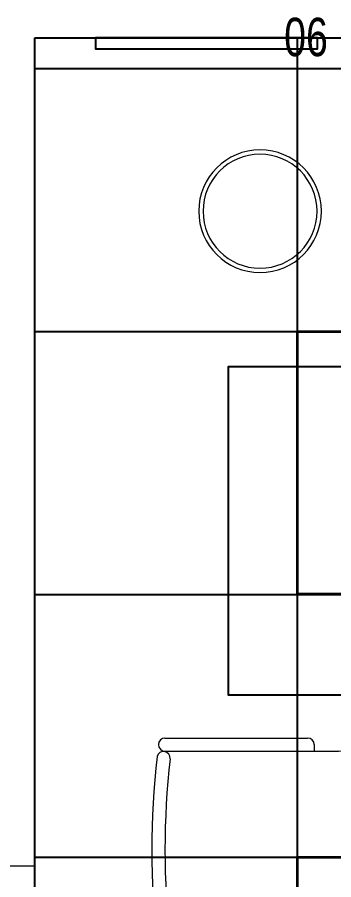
# Model space of a CAD drawing. Extents: x -12260 to 57327, y -29287 to 19916.
# Drawn here: x 35336 to 36059, y 339 to 2307 of the extents above; entities that cross this region are included whole.
import ezdxf
from ezdxf.enums import TextEntityAlignment as Align

# ---------------------------------------------------------------- set-up
doc = ezdxf.new("R2010")
doc.units = 0
doc.header["$LTSCALE"] = 0.25
doc.linetypes.add('DASHDOT', pattern=[25.4, 12.7, -6.35, 0, -6.35])
for name, color, linetype, lineweight in [('01-First Floor$0$72_EGR_EQP_TAG', 142, 'Continuous', 5), ('01-First Floor$0$LOADING', 253, 'Continuous', 5), ('01-First Floor$0$Walls', 251, 'Continuous', 5), ('E-LITE-CIRC-NUMB', 6, 'Continuous', 25), ('E-LITE-CLNG', 150, 'Continuous', 35), ('E-LITE-CLNG-CNDT', 6, 'DASHDOT', 35), ('E-LITE-CTRL', 6, 'Continuous', 25), ('E-LITE-IDEN', 6, 'Continuous', 25)]:
    doc.layers.add(name, color=color, linetype=linetype, lineweight=lineweight)
doc.layers.add('01-First Floor$0$FALSE CEILING', color=251, linetype='Continuous')
doc.layers.add('01-First Floor$0$TME-NON MEDICAL FURNITURE', color=242, linetype='Continuous')
doc.styles.add('01-First Floor$0$X3G_ENTITY_257CFD', font='swisscl.ttf', dxfattribs={"height": 200})
doc.styles.add('DC_SIMPLEX', font='SIMPLEX.shx', dxfattribs={"width": 0.7})

# ---------------------------------------------------------------- blocks, each defined once
blk = doc.blocks.new('01-First Floor$0$WM00001-P')
at = {"layer": '01-First Floor$0$LOADING'}
for radius in [0.14, 0.13]:
    blk.add_circle((0, 0), radius, dxfattribs=at)
blk = doc.blocks.new('01-First Floor$0$GF21016-P')
at = {"layer": '01-First Floor$0$LOADING', "extrusion": (-1.24384e-09, -1.20261e-09, -1)}
for p, q in [((0.0128, 0.0179), (0.0128, 0.4136)), ((0.4628, 0.0179), (0.4628, 0.4136)), ((-0.0022, 0.3585), (0.0128, 0.3585)), ((0.4778, 0.3585), (0.4628, 0.3585)), ((-0.0172, 0.0179), (-0.0172, 0.3435)), ((0.4928, 0.0179), (0.4928, 0.3435)), ((0.4778, 0.0029), (0.4778, 0.0029))]:
    blk.add_line(p, q, dxfattribs=at)
for centre, radius, start, end in [((-0.2378, -0.5362), 1.0036, 78.7568, 101.2432), ((-0.0478, 0.4136), 0.035, 0, 80.6557), ((-0.4278, 0.4136), 0.035, 99.3443, 180), ((0.0022, 0.3435), 0.015, 0, 90), ((-0.4778, 0.3435), 0.015, 90, 180), ((-0.0284, 0.0145), 0.015, 284.3864, 95.5209), ((-0.2378, 1.8928), 1.8749, 263.6341, 276.3659), ((-0.4471, 0.0145), 0.015, 84.4791, 255.6136), ((0.0022, 0.0179), 0.015, 270, 0), ((0.0022, 0.0179), 0.015, 180, 270), ((-0.2378, 1.8734), 1.8855, 263.5119, 276.4881), ((-0.4778, 0.0179), 0.015, 270, 0), ((-0.4778, 0.0179), 0.015, 180, 270)]:
    blk.add_arc(centre, radius, start, end, dxfattribs=at)
blk = doc.blocks.new('01-First Floor')
at = {"layer": '01-First Floor$0$FALSE CEILING', "linetype": 'Continuous'}
for p, q in [((35976, -810), (35976, 2260)), ((35376, 2190), (39376, 2190)), ((35376, 1590), (39376, 1590)), ((35376, 990), (39376, 990)), ((35376, 390), (39376, 390))]:
    blk.add_line(p, q, dxfattribs=at)
at = {"layer": '01-First Floor$0$FALSE CEILING'}
blk.add_lwpolyline([(35376, 2260), (39376, 2260), (39376, -810), (35376, -810)], close=True, dxfattribs=at)
at = {"layer": '01-First Floor$0$FALSE CEILING', "elevation": -0.1}
blk.add_lwpolyline([(35515.2, 2260), (35515.2, 2235), (36021.2, 2235), (36021.2, 2260), (35515.2, 2260)], dxfattribs=at)
blk.add_lwpolyline([(37318.5, 1510), (37318.5, 760), (35818.5, 760), (35818.5, 1510)], close=True, dxfattribs=at)
at = {"layer": '01-First Floor$0$LOADING', "elevation": -0.1}
blk.add_lwpolyline([(35515.2, 2260), (35515.2, 2235), (36021.2, 2235), (36021.2, 2260), (35515.2, 2260)], dxfattribs=at)
blk.add_lwpolyline([(37318.5, 1510), (37318.5, 760), (35818.5, 760), (35818.5, 1510)], close=True, dxfattribs=at)
at = {"layer": '01-First Floor$0$Walls'}
for p, q in [((39376, 2260), (35376, 2260)), ((35376, 2260), (35376, 370)), ((35376, 370), (34976, 370))]:
    blk.add_line(p, q, dxfattribs=at)
at = {"layer": '01-First Floor$0$LOADING', "extrusion": (2.24019e-05, -2.26055e-18, -1), "xscale": 1000, "yscale": 1000, "zscale": 1000, "rotation": 180}
blk.add_blockref('01-First Floor$0$WM00001-P', (-35890.4, 1864.2, 0.9), dxfattribs=at)
at = {"layer": '01-First Floor$0$TME-NON MEDICAL FURNITURE', "color": 1, "extrusion": (-1.86519e-05, 4.75185e-05, 1), "xscale": -1000.000000000002, "yscale": 1000.000000000002, "zscale": -1000.000000000002, "rotation": 270.0000250975433}
blk.add_blockref('01-First Floor$0$GF21016-P', (35655.5, 169.3, -0.8), dxfattribs=at)
at = {"layer": '01-First Floor$0$72_EGR_EQP_TAG', "insert": (35995.3, 2305.5, -0.1), "char_height": 87.47, "attachment_point": 2, "style": '01-First Floor$0$X3G_ENTITY_257CFD'}
blk.add_mtext('06', dxfattribs=at)
blk = doc.blocks.new('*U25')
blk.add_lwpolyline([(-300, 300), (-300, -300), (300, -300), (300, 300)], close=True)
blk.add_circle((0, 0), 45)
at = {"layer": 'E-LITE-CIRC-NUMB', "style": 'DC_SIMPLEX', "width": 0.7, "flags": 8}
blk.add_attdef('CIRCUIT', text='', height=200, rotation=0, dxfattribs=at).set_placement((-473.9, 300), align=Align.RIGHT)
at = {"layer": 'E-LITE-CTRL', "style": 'DC_SIMPLEX', "width": 0.7, "flags": 8}
blk.add_attdef('CONTROL', (1118.9, -935), '', height=200, rotation=360, dxfattribs=at)
at = {"layer": 'E-LITE-IDEN', "style": 'DC_SIMPLEX', "width": 0.7, "flags": 8}
blk.add_attdef('TYPE', (460.4, 457.6), '', height=200, rotation=360, dxfattribs=at)

msp = doc.modelspace()

# ---------------------------------------------------------------- block references
at = {"layer": 'E-LITE-CLNG'}
ref = msp.add_blockref('*U25', (36276, 1290.1), dxfattribs=dict(at, xscale=-1))
ref.add_attrib('TYPE', 'LD1', (36669.5, 1594.6), dxfattribs={"layer": 'E-LITE-IDEN', "height": 200, "rotation": 0, "style": 'DC_SIMPLEX', "width": 0.7, "flags": 8})
ref = msp.add_blockref('*U25', (36275.8, 90.1), dxfattribs=dict(at, xscale=-1))
ref.add_attrib('TYPE', 'LD1', (36669.3, 394.6), dxfattribs={"layer": 'E-LITE-IDEN', "height": 200, "rotation": 0, "style": 'DC_SIMPLEX', "width": 0.7, "flags": 8})
at = {"layer": 'E-LITE-CLNG-CNDT'}
msp.add_blockref('01-First Floor', (0, 0), dxfattribs=at)

doc.saveas('drawing.dxf')
